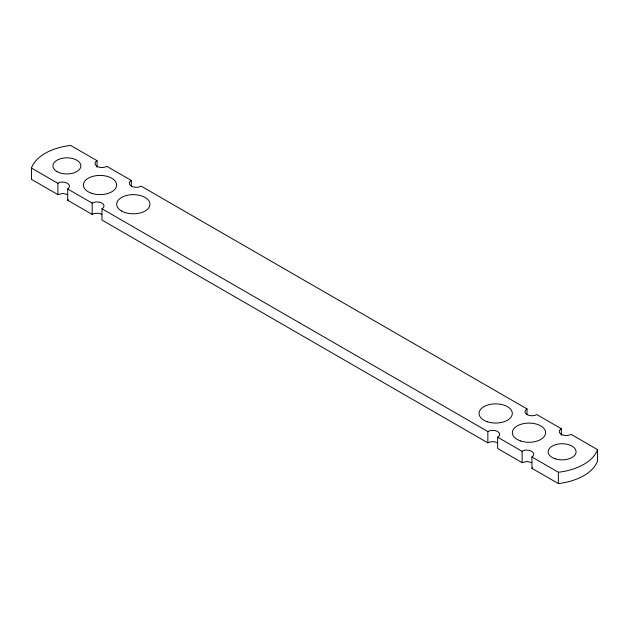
<?xml version="1.0" encoding="UTF-8"?>
<svg xmlns="http://www.w3.org/2000/svg" width="629" height="629" viewBox="0 0 629 629"><rect width="100%" height="100%" fill="white"/><g stroke="black" fill="none" stroke-linecap="round" stroke-linejoin="round"><path stroke-width="0.94" d="M68.412 199.731L67.688 200.274L92.172 214.41A6.927 4.002 0 0 1 101.969 214.41M532.653 467.764L531.93 468.306L558.371 483.575A50.328 29.052 0 0 0 597.55 460.955L597.55 449.641L571.093 434.372A6.911 3.986 0 0 1 561.32 434.372A6.911 3.986 0 0 1 561.32 428.726L536.828 414.59A6.927 4.002 0 0 1 527.031 414.59A6.927 4.002 0 0 1 527.031 408.929L141.148 186.145A6.927 4.002 0 0 1 131.351 186.145L131.351 180.484L106.851 166.347A6.911 3.986 0 0 1 97.078 166.347A6.911 3.986 0 0 1 97.078 160.702L70.629 145.425A50.328 29.052 0 0 0 31.45 168.045L31.45 179.359L57.892 194.62L62.79 193.449L67.688 194.62M67.688 200.274L67.688 188.967C74.002 183.943 61.807 179.87 57.892 183.314L31.45 168.045M531.93 468.306L531.93 456.992C538.314 452.023 526.072 447.911 522.133 451.339L497.649 437.202A6.927 4.002 0 0 0 497.649 431.549A6.927 4.002 0 0 0 487.852 431.549L101.969 208.757A6.927 4.002 0 0 0 101.969 203.104A6.927 4.002 0 0 0 92.172 203.104L67.688 188.967M497.649 437.202L497.649 448.516L522.133 462.653L527.031 461.482L531.93 462.653M531.93 456.992L558.371 472.261A50.328 29.052 0 0 0 597.55 449.641M497.649 442.855A6.927 4.002 0 0 0 487.852 442.855L101.969 220.071L101.969 208.757M561.32 428.726L561.32 435.323M558.371 472.261L558.371 483.575M527.031 408.929L527.031 414.59M522.133 451.339L522.133 462.653M487.852 431.549L487.852 442.855M97.078 160.702L97.078 167.298M92.172 203.104L92.172 214.41M57.892 183.314L57.892 194.62M131.351 186.145A6.927 4.002 0 0 1 131.351 180.484M121.554 211.022A16.621 9.592 0 0 0 149.364 206.721A16.621 9.592 0 0 0 129.008 194.966A16.621 9.592 0 0 0 121.554 211.022M91.7 193.323A16.621 9.592 0 0 0 116.632 185.012A16.621 9.592 0 0 0 91.7 176.702A16.621 9.592 0 0 0 91.7 193.323M57.011 171.591A13.972 8.067 0 0 0 80.386 167.974A13.972 8.067 0 0 0 63.27 158.099A13.972 8.067 0 0 0 57.011 171.591M487.381 421.768A16.621 9.592 0 0 0 512.313 413.457A16.621 9.592 0 0 0 487.381 405.147A16.621 9.592 0 0 0 487.381 421.768M520.678 440.992A16.621 9.592 0 0 0 545.61 432.681A16.621 9.592 0 0 0 520.678 424.371A16.621 9.592 0 0 0 520.678 440.992M555.124 458.785A13.972 8.067 0 0 0 576.085 451.803A13.972 8.067 0 0 0 555.124 444.821A13.972 8.067 0 0 0 555.124 458.785"/></g></svg>
